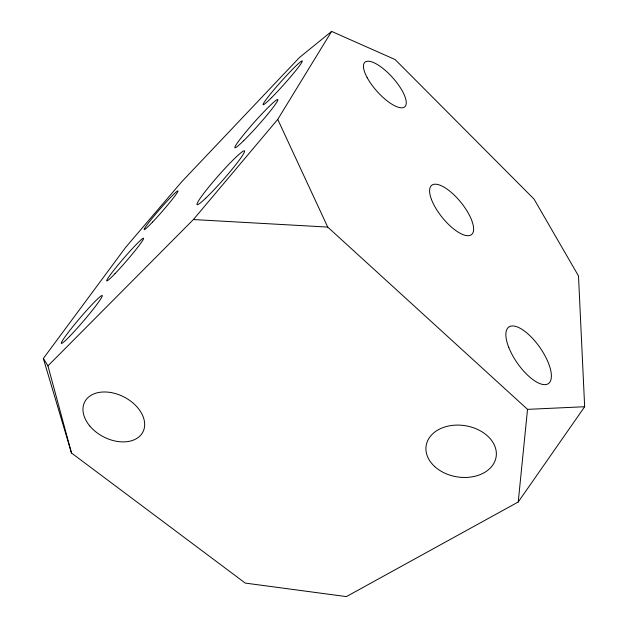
<?xml version="1.0" encoding="UTF-8"?>
<svg xmlns="http://www.w3.org/2000/svg" width="628" height="628" viewBox="0 0 628 628"><rect width="100%" height="100%" fill="white"/><g stroke="black" fill="none" stroke-linecap="round" stroke-linejoin="round"><path stroke-width="0.94" d="M518.233 501.992L527.528 409.362L327.722 227.077L277.741 119.398L331.608 31.4L395.138 59.566L534.004 199.052L578.498 275.943L584.66 406.724L518.233 501.992L346.381 596.6L245.265 583.09L71.474 452.992L43.34 358.478L125.616 247.416L181.398 182.136L299.36 57.619L331.608 31.4M71.474 452.992L47.956 365.865L193.393 219.557L277.741 119.398M527.528 409.362L584.66 406.724M193.393 219.557L327.722 227.077M43.34 358.478L47.956 365.865M434.552 466.416A35.427 25.913 9.1 0 0 494.432 462.224A35.427 25.913 9.1 0 0 454.429 425.195A35.427 25.913 9.1 0 0 434.552 466.416M89.757 425.941A32.75 22.412 27.4 0 0 142.58 432.582A32.75 22.412 27.4 0 0 109.123 392.272A32.75 22.412 27.4 0 0 89.757 425.941M69.488 336.522A31.439 2.316 -49.5 0 0 102.144 296.361A31.439 2.316 -49.5 0 0 73.782 325.445A31.439 2.316 -49.5 0 0 69.488 336.522M114.963 273.69A28.205 1.923 -49.2 0 0 143.569 238.671A28.205 1.923 -49.2 0 0 116.753 266.578A28.205 1.923 -49.2 0 0 114.963 273.69M152.533 222.084A25.764 1.625 -48.9 0 0 178.022 191.014A25.764 1.625 -48.9 0 0 152.573 217.783A25.764 1.625 -48.9 0 0 152.533 222.084M205.741 198.158A35.804 3.132 -48.6 0 0 244.268 152.314A35.804 3.132 -48.6 0 0 212.327 182.756A35.804 3.132 -48.6 0 0 205.741 198.158M243.695 140.672A32.169 2.488 -48.3 0 0 277.749 100.339A32.169 2.488 -48.3 0 0 247.754 129.745A32.169 2.488 -48.3 0 0 243.695 140.672M271.657 97.544A29.328 2.033 -48.2 0 0 302.233 61.45A29.328 2.033 -48.2 0 0 274.114 89.576A29.328 2.033 -48.2 0 0 271.657 97.544M508.806 347.519A34.532 13.722 55 0 0 548.22 383.716A34.532 13.722 55 0 0 528.807 334.661A34.532 13.722 55 0 0 508.806 347.519M431.483 199.492A31.675 12.003 51 0 0 469.375 235.571A31.675 12.003 51 0 0 453.95 194.806A31.675 12.003 51 0 0 431.483 199.492M367.192 77.668A29.893 10.393 48.1 0 0 404.149 107.239A29.893 10.393 48.1 0 0 383.206 68.64A29.893 10.393 48.1 0 0 367.192 77.668"/></g></svg>
